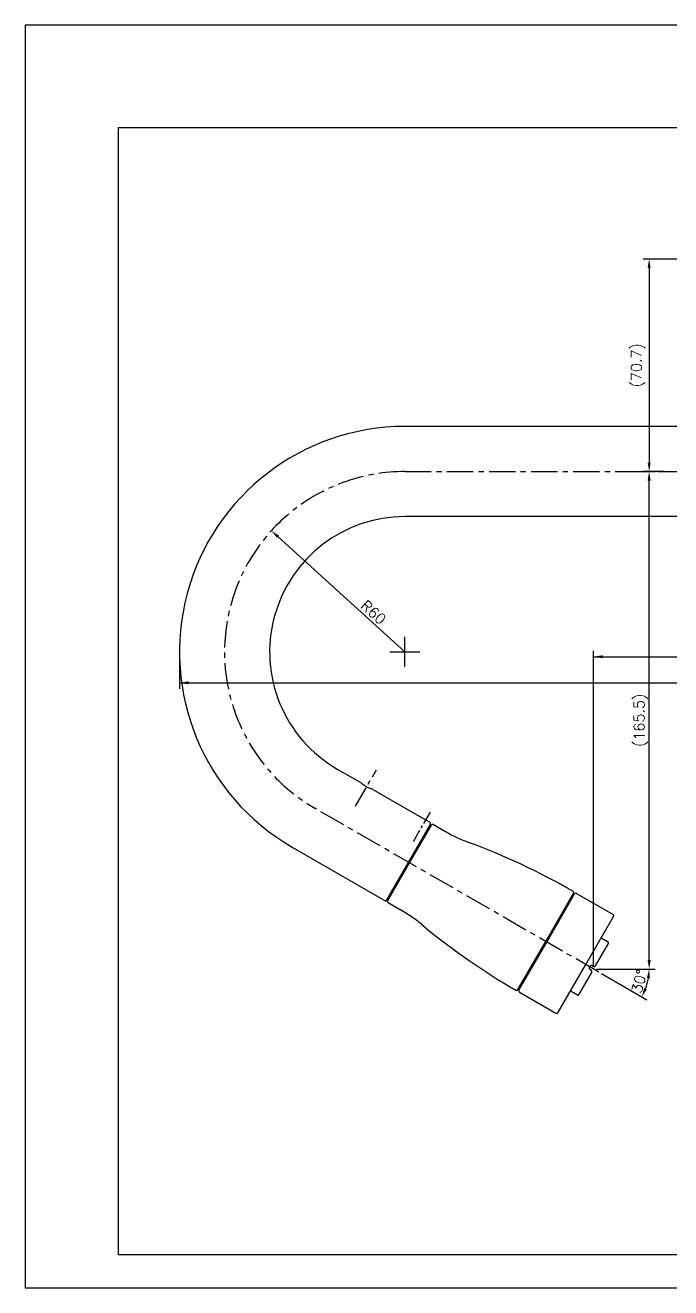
# Model space of a CAD drawing. Extents: x 2459 to 3053, y 516 to 936.
# Drawn here: x 2459.5 to 2674.2, y 515.8 to 935.8 of the extents above; entities that cross this region are included whole.
import ezdxf

# ---------------------------------------------------------------- set-up
doc = ezdxf.new("R2010")
doc.units = 0
doc.header["$LTSCALE"] = 7
doc.header["$MEASUREMENT"] = 0
doc.linetypes.add('CENTER', pattern=[2, 1.25, -0.25, 0.25, -0.25])
doc.layers.get('0').update_dxf_attribs({"color": 2, "linetype": 'CONTINUOUS'})
for name, color, linetype in [('CL', 1, 'CENTER'), ('D', 2, 'CONTINUOUS'), ('DIM', 2, 'CONTINUOUS'), ('DWG', 7, 'CONTINUOUS')]:
    doc.layers.add(name, color=color, linetype=linetype)
doc.styles.add('GHS', font='romans', dxfattribs={"bigfont": 'ghs'})

# ---------------------------------------------------------------- blocks, each defined once
blk = doc.blocks.new('BORDER')
for p, q in [((1, 1), (0, 1)), ((0, 1), (0, 0)), ((0, 0), (1, 0))]:
    blk.add_line(p, q)
blk = doc.blocks.new('양식')
at = {"color": 4}
for p, q in [((1219, 386), (1768, 386)), ((1219, 11), (1219, 386)), ((1768, 11), (1219, 11))]:
    blk.add_line(p, q, dxfattribs=at)
at = {"xscale": 594, "yscale": 420, "zscale": 594}
blk.add_blockref('BORDER', (1188, 0), dxfattribs=at)

msp = doc.modelspace()

# ---------------------------------------------------------------- linework, layer by layer
at = {"layer": 'CL'}
for p, q in [((2585.78, 787.32), (2971.69, 787.32)), ((2650.29, 620.8), (2555.78, 675.36))]:
    msp.add_line(p, q, dxfattribs=at)
at = {"layer": 'CL', "ltscale": 0.8}
msp.add_line((2569.36, 676.02), (2576.35, 688.12), dxfattribs=at)
at = {"layer": 'CL', "ltscale": 0.5}
msp.add_line((2594.17, 673.98), (2588.28, 663.78), dxfattribs=at)
at = {"layer": 'CL'}
msp.add_arc((2585.78, 727.32), 60, 90, 240, dxfattribs=at)
at = {"layer": 'D'}
for p, q in [((2585.78, 727.32), (2543.56, 765.62)), ((2585.78, 722.32), (2585.78, 732.32)), ((2580.78, 727.32), (2590.78, 727.32)), ((2648.56, 622.8), (2648.56, 727.72))]:
    msp.add_line(p, q, dxfattribs=at)
msp.add_solid([(2543.89, 765.99), (2543.22, 765.25), (2541.34, 767.64)], dxfattribs=at)
at = {"layer": 'DWG', "color": 2}
for p, q in [((2782.28, 858.02), (2665.04, 858.02)), ((2667.04, 855.02), (2667.04, 790.32)), ((2663.42, 787.32), (2669.04, 787.32)), ((2672.04, 787.32), (2665.04, 787.32)), ((2667.04, 624.8), (2667.04, 784.32)), ((2510.78, 726.32), (2510.78, 715.04)), ((2648.56, 725.72), (2855.28, 725.72)), ((2510.78, 717.04), (2855.28, 717.04)), ((2649.56, 621.8), (2669.04, 621.8)), ((2651.16, 620.3), (2666.3, 611.55))]:
    msp.add_line(p, q, dxfattribs=at)
at = {"layer": 'DWG'}
for p, q in [((2699.78, 802.32), (2585.78, 802.32)), ((2699.78, 772.32), (2585.78, 772.32)), ((2563.28, 688.35), (2570.93, 683.94)), ((2573.24, 682.34), (2574.45, 681.9)), ((2575.35, 681.39), (2574.45, 681.9)), ((2575.35, 681.39), (2590.5, 672.64)), ((2594.14, 670.54), (2590.5, 672.64)), ((2594.25, 670.13), (2579.4, 644.4)), ((2587.33, 657.15), (2594.58, 669.7)), ((2593.08, 667.1), (2594.11, 668.88)), ((2593.68, 669.13), (2594.11, 668.88)), ((2595.26, 669.89), (2599.33, 667.54)), ((2548.28, 662.37), (2579.4, 644.4)), ((2580.43, 645.19), (2587.33, 657.15)), ((2632.62, 631), (2641.87, 647.02)), ((2632.97, 630.8), (2642.22, 646.82)), ((2642.9, 647), (2655.03, 640)), ((2580, 645.44), (2580.43, 645.19)), ((2580.08, 644.59), (2580.43, 645.19)), ((2580.26, 643.9), (2584.33, 641.56)), ((2641.47, 645.52), (2641.13, 645.71)), ((2645.96, 623.3), (2655.21, 639.32)), ((2623.38, 614.97), (2632.62, 631)), ((2623.72, 614.77), (2632.97, 630.8)), ((2649.18, 622.88), (2653.51, 630.37)), ((2653.4, 630.78), (2651.32, 631.98)), ((2636.71, 607.27), (2645.96, 623.3)), ((2647.39, 622.76), (2647.14, 622.33)), ((2647.75, 621.4), (2647.32, 621.65)), ((2648.07, 622.94), (2648.5, 622.69)), ((2643.61, 613.22), (2647.93, 620.71)), ((2623.9, 614.09), (2636.03, 607.09)), ((2624.45, 616.78), (2624.39, 616.74)), ((2624.77, 616.59), (2624.45, 616.78)), ((2640.98, 614.64), (2641.04, 614.77)), ((2643.2, 613.11), (2641.12, 614.31))]:
    msp.add_line(p, q, dxfattribs=at)
for centre, radius, start, end in [((2585.78, 727.32), 75, 90, 240), ((2585.78, 727.32), 45, 90, 240), ((2593.99, 670.28), 0.3, 330, 60), ((2595.01, 669.45), 0.5, 60, 150), ((2624.33, 710.84), 50, 240, 249.7084), ((2527.47, 448.86), 229.31, 60.1252, 69.7084), ((2641.44, 647.27), 0.5, 330, 60.1252), ((2642.65, 646.57), 0.5, 60, 150), ((2580.51, 644.34), 0.5, 150, 240), ((2559.33, 598.25), 50, 50.2916, 60), ((2654.78, 639.57), 0.5, 330, 60), ((2737.78, 813.13), 229.31, 230.2916, 239.8748), ((2651.17, 631.72), 0.3, 60, 150), ((2653.25, 630.52), 0.3, 330, 60), ((2647.57, 622.08), 0.5, 150, 240), ((2647.82, 622.51), 0.5, 60, 150), ((2648.75, 623.13), 0.5, 240, 330), ((2647.5, 620.96), 0.5, 330, 60), ((2622.94, 615.22), 0.5, 239.8748, 330), ((2624.15, 614.52), 0.5, 150, 240), ((2641.27, 614.57), 0.3, 150, 240), ((2643.35, 613.37), 0.3, 240, 330), ((2636.28, 607.52), 0.5, 240, 330)]:
    msp.add_arc(centre, radius, start, end, dxfattribs=at)
at = {"layer": 'DWG', "color": 2}
msp.add_arc((2648.56, 621.8), 18.48, 339.3099, 350.6901, dxfattribs=at)
at = {"layer": 'DWG'}
msp.add_spline([(2570.93, 683.94), (2571.03, 683.85), (2571.33, 683.62), (2571.79, 683.27), (2572.39, 682.85), (2573.07, 682.44)], degree=3, dxfattribs=at)
msp.add_open_spline([(2573.07, 682.44), (2573.13, 682.41), (2573.18, 682.37), (2573.24, 682.34)], degree=3, dxfattribs=at)
at = {"layer": 'DWG', "color": 2}
for points in [[(2666.54, 855.02), (2667.54, 855.02), (2667.04, 858.02)], [(2666.54, 790.32), (2667.54, 790.32), (2667.04, 787.32)], [(2666.54, 784.32), (2667.54, 784.32), (2667.04, 787.32)], [(2651.56, 726.22), (2651.56, 725.22), (2648.56, 725.72)], [(2513.78, 717.54), (2513.78, 716.54), (2510.78, 717.04)], [(2666.3, 618.85), (2667.3, 618.76), (2667.04, 621.8)], [(2666.54, 624.8), (2667.54, 624.8), (2667.04, 621.8)], [(2666.3, 615.05), (2665.4, 615.48), (2664.57, 612.55)]]:
    msp.add_solid(points, dxfattribs=at)

# ---------------------------------------------------------------- block references
at = {"layer": 'DIM'}
msp.add_blockref('양식', (1271.46, 515.79), dxfattribs=at)

# ---------------------------------------------------------------- texts
at = {"layer": 'D', "insert": (2575.37, 740.48), "char_height": 3.5, "attachment_point": 5, "rotation": 317.7894, "style": 'GHS'}
msp.add_mtext('\\A1;R60', dxfattribs=at)
at = {"layer": 'DWG', "color": 2, "char_height": 3.5, "attachment_point": 5, "style": 'GHS'}
for s, insert, rotation in [('\\A1;(70.7)', (2663.38, 822.67), 90), ('(165.5)', (2664.29, 704.56), 90), ('\\A1;30%%D', (2663.76, 617.72), 75)]:
    msp.add_mtext(s, dxfattribs=dict(at, insert=insert, rotation=rotation))

doc.saveas('drawing.dxf')
